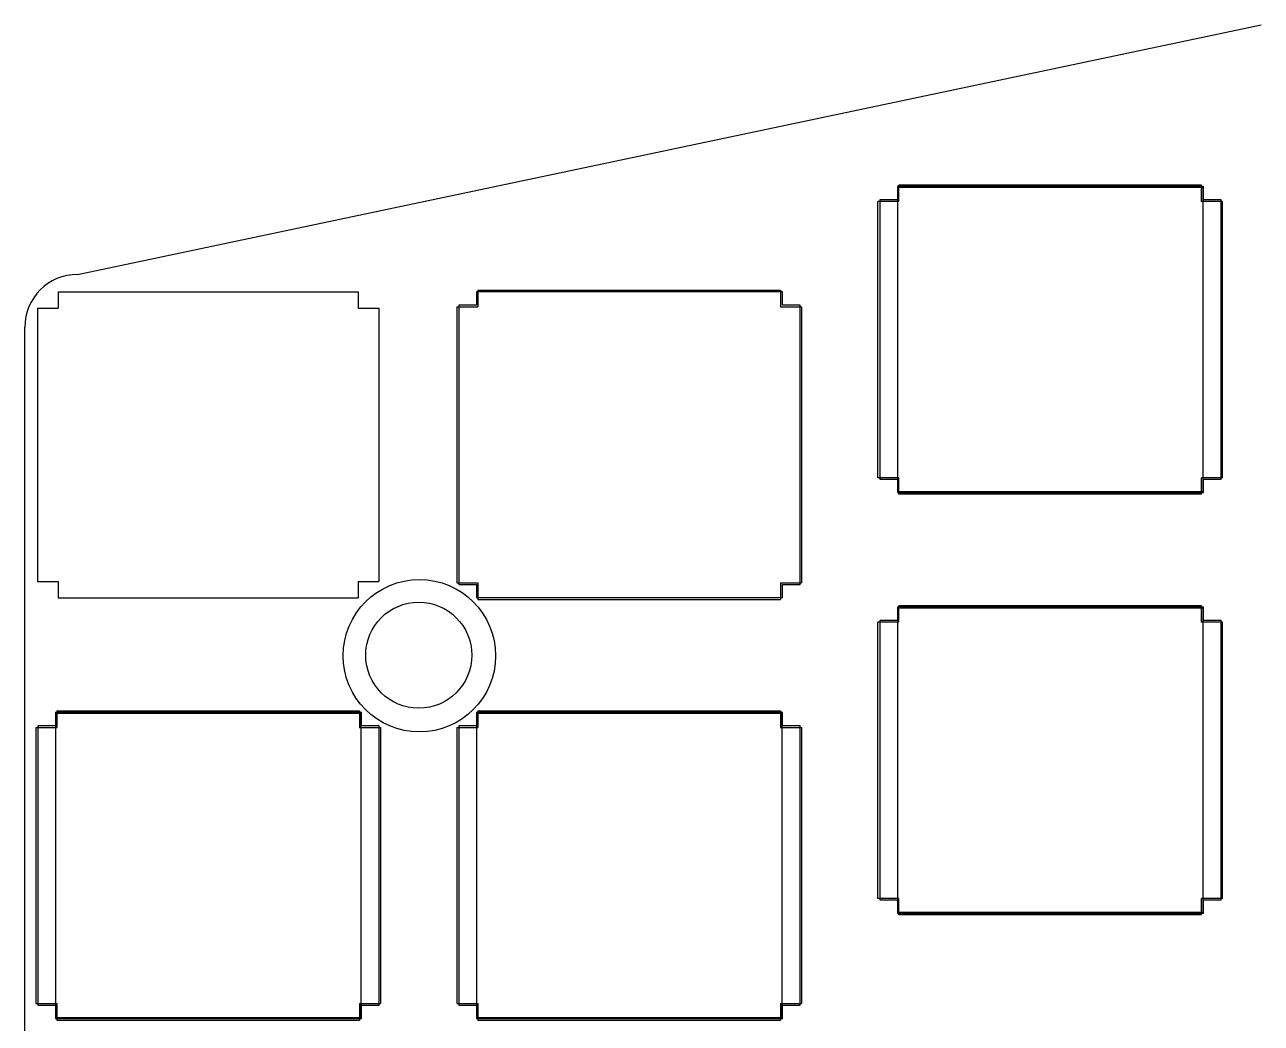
# Model space of a CAD drawing. Extents: x 46 to 182, y 79 to 194.
# Drawn here: x 46 to 102, y 148.7 to 193.9 of the extents above; entities that cross this region are included whole.
import ezdxf

# ---------------------------------------------------------------- set-up
doc = ezdxf.new("R2010")
doc.units = 0
doc.layers.add('iris-plate-design-rev2-and-rev3', color=7, linetype='CONTINUOUS')

msp = doc.modelspace()

# ---------------------------------------------------------------- linework, layer by layer
at = {"layer": 'iris-plate-design-rev2-and-rev3', "color": 7}
for p, q in [((48.405061, 182.605852), (101.981421, 193.916613)), ((99.275615, 186.653589), (85.577255, 186.653589)), ((85.577396, 185.904289), (85.577396, 186.653589)), ((99.275615, 185.904289), (99.275615, 186.653589)), ((85.577396, 185.904289), (84.627365, 185.904289)), ((84.627436, 173.402409), (84.627436, 185.904148)), ((100.225575, 185.904289), (99.275545, 185.904289)), ((100.225575, 173.402409), (100.225575, 185.904148)), ((66.527396, 181.891089), (66.527396, 181.141789)), ((66.527396, 181.891089), (80.225757, 181.891089)), ((80.225616, 181.891089), (80.225616, 181.141789)), ((47.542449, 181.815841), (47.542449, 181.074655)), ((47.542449, 181.815841), (61.110635, 181.815841)), ((61.110564, 181.815841), (61.110564, 181.074655)), ((46.60152, 181.074585), (47.542378, 181.074585)), ((46.60152, 181.074585), (46.60152, 168.707254)), ((61.110564, 181.074585), (62.051422, 181.074585)), ((62.051493, 181.074585), (62.051493, 168.707254)), ((65.577436, 181.141789), (66.527467, 181.141789)), ((65.577436, 181.141789), (65.577436, 168.64005)), ((80.225616, 181.141789), (81.175646, 181.141789)), ((81.175576, 181.141789), (81.175576, 168.64005)), ((46.022541, 111.168354), (46.022541, 180.223191)), ((46.024305, 180.22305), (46.024305, 180.22305)), ((85.577396, 173.402409), (84.627365, 173.402409)), ((85.577396, 172.653109), (85.577396, 173.402409)), ((100.225575, 173.402409), (99.275545, 173.402409)), ((99.275615, 172.653109), (99.275615, 173.402409)), ((99.275615, 172.653109), (85.577255, 172.653109)), ((46.60152, 168.707113), (47.542378, 168.707113)), ((47.542449, 168.707113), (47.542449, 167.965927)), ((61.110564, 168.707113), (61.110564, 167.965927)), ((61.110564, 168.707113), (62.051422, 168.707113)), ((65.577436, 168.639909), (66.527467, 168.639909)), ((66.527396, 168.639909), (66.527396, 167.890609)), ((80.225616, 168.639909), (80.225616, 167.890609)), ((80.225616, 168.639909), (81.175646, 168.639909)), ((47.542449, 167.965857), (61.110635, 167.965857)), ((66.527396, 167.890609), (80.225757, 167.890609)), ((99.275615, 167.603589), (85.577255, 167.603589)), ((85.577396, 166.854289), (85.577396, 167.603589)), ((99.275615, 166.854289), (99.275615, 167.603589)), ((85.577396, 166.854289), (84.627365, 166.854289)), ((84.627436, 154.352409), (84.627436, 166.854148)), ((100.225575, 166.854289), (99.275545, 166.854289)), ((100.225575, 154.352409), (100.225575, 166.854148)), ((47.477397, 162.841089), (47.477397, 162.091789)), ((47.477397, 162.841089), (61.175757, 162.841089)), ((61.175616, 162.841089), (61.175616, 162.091789)), ((66.527396, 162.841089), (66.527396, 162.091789)), ((66.527396, 162.841089), (80.225757, 162.841089)), ((80.225616, 162.841089), (80.225616, 162.091789)), ((46.527437, 162.091789), (47.477467, 162.091789)), ((46.527437, 162.091789), (46.527437, 149.590051)), ((61.175616, 162.091789), (62.125647, 162.091789)), ((62.125576, 162.091789), (62.125576, 149.590051)), ((65.577436, 162.091789), (66.527467, 162.091789)), ((65.577436, 162.091789), (65.577436, 149.590051)), ((80.225616, 162.091789), (81.175646, 162.091789)), ((81.175576, 162.091789), (81.175576, 149.590051)), ((85.577396, 154.352409), (84.627365, 154.352409)), ((85.577396, 153.603109), (85.577396, 154.352409)), ((100.225575, 154.352409), (99.275545, 154.352409)), ((99.275615, 153.603109), (99.275615, 154.352409)), ((99.275615, 153.603109), (85.577255, 153.603109)), ((46.527437, 149.58991), (47.477467, 149.58991)), ((47.477397, 149.58991), (47.477397, 148.84061)), ((61.175616, 149.58991), (61.175616, 148.84061)), ((61.175616, 149.58991), (62.125647, 149.58991)), ((65.577436, 149.58991), (66.527467, 149.58991)), ((66.527396, 149.58991), (66.527396, 148.84061)), ((80.225616, 149.58991), (80.225616, 148.84061)), ((80.225616, 149.58991), (81.175646, 149.58991)), ((47.477397, 148.84061), (61.175757, 148.84061)), ((66.527396, 148.84061), (80.225757, 148.84061))]:
    msp.add_line(p, q, dxfattribs=at)
at = {"layer": 'iris-plate-design-rev2-and-rev3', "color": 3}
for p, q in [((48.405061, 182.605852), (101.981421, 193.916613)), ((99.275615, 186.653589), (85.577255, 186.653589)), ((85.577396, 185.904289), (85.577396, 186.653589)), ((99.275615, 185.904289), (99.275615, 186.653589)), ((85.577396, 185.904289), (84.627365, 185.904289)), ((84.627436, 173.402409), (84.627436, 185.904148)), ((100.225575, 185.904289), (99.275545, 185.904289)), ((100.225575, 173.402409), (100.225575, 185.904148)), ((66.527396, 181.891089), (66.527396, 181.141789)), ((66.527396, 181.891089), (80.225757, 181.891089)), ((80.225616, 181.891089), (80.225616, 181.141789)), ((47.542449, 181.815841), (47.542449, 181.074655)), ((47.542449, 181.815841), (61.110635, 181.815841)), ((61.110564, 181.815841), (61.110564, 181.074655)), ((46.60152, 181.074585), (47.542378, 181.074585)), ((46.60152, 181.074585), (46.60152, 168.707254)), ((61.110564, 181.074585), (62.051422, 181.074585)), ((62.051493, 181.074585), (62.051493, 168.707254)), ((65.577436, 181.141789), (66.527467, 181.141789)), ((65.577436, 181.141789), (65.577436, 168.64005)), ((80.225616, 181.141789), (81.175646, 181.141789)), ((81.175576, 181.141789), (81.175576, 168.64005)), ((46.022541, 111.168354), (46.022541, 180.223191)), ((46.024305, 180.22305), (46.024305, 180.22305)), ((85.577396, 173.402409), (84.627365, 173.402409)), ((85.577396, 172.653109), (85.577396, 173.402409)), ((100.225575, 173.402409), (99.275545, 173.402409)), ((99.275615, 172.653109), (99.275615, 173.402409)), ((99.275615, 172.653109), (85.577255, 172.653109)), ((46.60152, 168.707113), (47.542378, 168.707113)), ((47.542449, 168.707113), (47.542449, 167.965927)), ((61.110564, 168.707113), (61.110564, 167.965927)), ((61.110564, 168.707113), (62.051422, 168.707113)), ((63.883821, 168.790192), (63.883821, 168.790192)), ((65.577436, 168.639909), (66.527467, 168.639909)), ((66.527396, 168.639909), (66.527396, 167.890609)), ((80.225616, 168.639909), (80.225616, 167.890609)), ((80.225616, 168.639909), (81.175646, 168.639909)), ((47.542449, 167.965857), (61.110635, 167.965857)), ((66.527396, 167.890609), (80.225757, 167.890609)), ((99.275615, 167.603589), (85.577255, 167.603589)), ((85.577396, 166.854289), (85.577396, 167.603589)), ((99.275615, 166.854289), (99.275615, 167.603589)), ((85.577396, 166.854289), (84.627365, 166.854289)), ((84.627436, 154.352409), (84.627436, 166.854148)), ((100.225575, 166.854289), (99.275545, 166.854289)), ((100.225575, 154.352409), (100.225575, 166.854148)), ((47.477397, 162.841089), (47.477397, 162.091789)), ((47.477397, 162.841089), (61.175757, 162.841089)), ((61.175616, 162.841089), (61.175616, 162.091789)), ((66.527396, 162.841089), (66.527396, 162.091789)), ((66.527396, 162.841089), (80.225757, 162.841089)), ((80.225616, 162.841089), (80.225616, 162.091789)), ((46.527437, 162.091789), (47.477467, 162.091789)), ((46.527437, 162.091789), (46.527437, 149.590051)), ((61.175616, 162.091789), (62.125647, 162.091789)), ((62.125576, 162.091789), (62.125576, 149.590051)), ((65.577436, 162.091789), (66.527467, 162.091789)), ((65.577436, 162.091789), (65.577436, 149.590051)), ((80.225616, 162.091789), (81.175646, 162.091789)), ((81.175576, 162.091789), (81.175576, 149.590051)), ((85.577396, 154.352409), (84.627365, 154.352409)), ((85.577396, 153.603109), (85.577396, 154.352409)), ((100.225575, 154.352409), (99.275545, 154.352409)), ((99.275615, 153.603109), (99.275615, 154.352409)), ((99.275615, 153.603109), (85.577255, 153.603109)), ((46.527437, 149.58991), (47.477467, 149.58991)), ((47.477397, 149.58991), (47.477397, 148.84061)), ((61.175616, 149.58991), (61.175616, 148.84061)), ((61.175616, 149.58991), (62.125647, 149.58991)), ((65.577436, 149.58991), (66.527467, 149.58991)), ((66.527396, 149.58991), (66.527396, 148.84061)), ((80.225616, 149.58991), (80.225616, 148.84061)), ((80.225616, 149.58991), (81.175646, 149.58991)), ((47.477397, 148.84061), (61.175757, 148.84061)), ((66.527396, 148.84061), (80.225757, 148.84061))]:
    msp.add_line(p, q, dxfattribs=at)
at = {"layer": 'iris-plate-design-rev2-and-rev3', "color": 5}
for p, q in [((85.512343, 186.583174), (85.512343, 185.983099)), ((99.362399, 186.583174), (85.512343, 186.583174)), ((85.512343, 186.583174), (85.512343, 185.983099)), ((99.362399, 186.583174), (85.512343, 186.583174)), ((85.53732, 172.758096), (85.53732, 186.558056)), ((85.53732, 186.558056), (99.337281, 186.558056)), ((99.337281, 186.558056), (99.337281, 172.758096)), ((99.362399, 185.983099), (99.362399, 186.583174)), ((99.362399, 185.983099), (99.362399, 186.583174)), ((85.512343, 185.983099), (84.712243, 185.983099)), ((84.712243, 185.983099), (84.712243, 173.333194)), ((85.512343, 185.983099), (84.712243, 185.983099)), ((84.712243, 185.983099), (84.712243, 173.333194)), ((100.162499, 185.983099), (99.362399, 185.983099)), ((100.162499, 185.983099), (99.362399, 185.983099)), ((100.162499, 173.333194), (100.162499, 185.983099)), ((100.162499, 173.333194), (100.162499, 185.983099)), ((66.462344, 181.821168), (66.462344, 181.221093)), ((80.312399, 181.821168), (66.462344, 181.821168)), ((66.462344, 181.821168), (66.462344, 181.221093)), ((80.312399, 181.821168), (66.462344, 181.821168)), ((80.312399, 181.221093), (80.312399, 181.821168)), ((80.312399, 181.221093), (80.312399, 181.821168)), ((66.462344, 181.221093), (65.662244, 181.221093)), ((65.662244, 181.221093), (65.662244, 168.571188)), ((66.462344, 181.221093), (65.662244, 181.221093)), ((65.662244, 181.221093), (65.662244, 168.571188)), ((81.112499, 181.221093), (80.312399, 181.221093)), ((81.112499, 181.221093), (80.312399, 181.221093)), ((81.112499, 168.571188), (81.112499, 181.221093)), ((81.112499, 168.571188), (81.112499, 181.221093)), ((84.712243, 173.333194), (85.512343, 173.333194)), ((84.712243, 173.333194), (85.512343, 173.333194)), ((85.512343, 173.333194), (85.512343, 172.733119)), ((85.512343, 173.333194), (85.512343, 172.733119)), ((99.362399, 172.733119), (99.362399, 173.333194)), ((99.362399, 173.333194), (100.162499, 173.333194)), ((99.362399, 172.733119), (99.362399, 173.333194)), ((99.362399, 173.333194), (100.162499, 173.333194)), ((85.512343, 172.733119), (99.362399, 172.733119)), ((85.512343, 172.733119), (99.362399, 172.733119)), ((99.337281, 172.758096), (85.53732, 172.758096)), ((65.662244, 168.571188), (66.462344, 168.571188)), ((65.662244, 168.571188), (66.462344, 168.571188)), ((66.462344, 168.571188), (66.462344, 167.971113)), ((66.462344, 168.571188), (66.462344, 167.971113)), ((80.312399, 167.971113), (80.312399, 168.571188)), ((80.312399, 168.571188), (81.112499, 168.571188)), ((80.312399, 167.971113), (80.312399, 168.571188)), ((80.312399, 168.571188), (81.112499, 168.571188)), ((66.462344, 167.971113), (80.312399, 167.971113)), ((66.462344, 167.971113), (80.312399, 167.971113)), ((85.512343, 167.533175), (85.512343, 166.9331)), ((99.362399, 167.533175), (85.512343, 167.533175)), ((85.512343, 167.533175), (85.512343, 166.9331)), ((99.362399, 167.533175), (85.512343, 167.533175)), ((85.53732, 153.708096), (85.53732, 167.508057)), ((85.53732, 167.508057), (99.337281, 167.508057)), ((99.337281, 167.508057), (99.337281, 153.708096)), ((99.362399, 166.9331), (99.362399, 167.533175)), ((99.362399, 166.9331), (99.362399, 167.533175)), ((85.512343, 166.9331), (84.712243, 166.9331)), ((84.712243, 166.9331), (84.712243, 154.283194)), ((85.512343, 166.9331), (84.712243, 166.9331)), ((84.712243, 166.9331), (84.712243, 154.283194)), ((100.162499, 166.9331), (99.362399, 166.9331)), ((100.162499, 166.9331), (99.362399, 166.9331)), ((100.162499, 154.283194), (100.162499, 166.9331)), ((100.162499, 154.283194), (100.162499, 166.9331)), ((47.412344, 162.771169), (47.412344, 162.171094)), ((61.2624, 162.771169), (47.412344, 162.771169)), ((47.412344, 162.771169), (47.412344, 162.171094)), ((61.2624, 162.771169), (47.412344, 162.771169)), ((47.437321, 148.946302), (47.437321, 162.746263)), ((47.437321, 162.746263), (61.237282, 162.746263)), ((61.237282, 162.746263), (61.237282, 148.946302)), ((61.2624, 162.171094), (61.2624, 162.771169)), ((61.2624, 162.171094), (61.2624, 162.771169)), ((66.462344, 162.771169), (66.462344, 162.171094)), ((80.312399, 162.771169), (66.462344, 162.771169)), ((66.462344, 162.771169), (66.462344, 162.171094)), ((80.312399, 162.771169), (66.462344, 162.771169)), ((66.487321, 148.946302), (66.487321, 162.746263)), ((66.487321, 162.746263), (80.287281, 162.746263)), ((80.287281, 162.746263), (80.287281, 148.946302)), ((80.312399, 162.171094), (80.312399, 162.771169)), ((80.312399, 162.171094), (80.312399, 162.771169)), ((47.412344, 162.171094), (46.612244, 162.171094)), ((46.612244, 162.171094), (46.612244, 149.521188)), ((47.412344, 162.171094), (46.612244, 162.171094)), ((46.612244, 162.171094), (46.612244, 149.521188)), ((62.0625, 162.171094), (61.2624, 162.171094)), ((62.0625, 162.171094), (61.2624, 162.171094)), ((62.0625, 149.521188), (62.0625, 162.171094)), ((62.0625, 149.521188), (62.0625, 162.171094)), ((66.462344, 162.171094), (65.662244, 162.171094)), ((65.662244, 162.171094), (65.662244, 149.521188)), ((66.462344, 162.171094), (65.662244, 162.171094)), ((65.662244, 162.171094), (65.662244, 149.521188)), ((81.112499, 162.171094), (80.312399, 162.171094)), ((81.112499, 162.171094), (80.312399, 162.171094)), ((81.112499, 149.521188), (81.112499, 162.171094)), ((81.112499, 149.521188), (81.112499, 162.171094)), ((84.712243, 154.283194), (85.512343, 154.283194)), ((84.712243, 154.283194), (85.512343, 154.283194)), ((85.512343, 154.283194), (85.512343, 153.683119)), ((85.512343, 154.283194), (85.512343, 153.683119)), ((99.362399, 153.683119), (99.362399, 154.283194)), ((99.362399, 154.283194), (100.162499, 154.283194)), ((99.362399, 153.683119), (99.362399, 154.283194)), ((99.362399, 154.283194), (100.162499, 154.283194)), ((85.512343, 153.683119), (99.362399, 153.683119)), ((85.512343, 153.683119), (99.362399, 153.683119)), ((99.337281, 153.708096), (85.53732, 153.708096)), ((46.612244, 149.521188), (47.412344, 149.521188)), ((46.612244, 149.521188), (47.412344, 149.521188)), ((47.412344, 149.521188), (47.412344, 148.921113)), ((47.412344, 149.521188), (47.412344, 148.921113)), ((61.2624, 148.921113), (61.2624, 149.521188)), ((61.2624, 149.521188), (62.0625, 149.521188)), ((61.2624, 148.921113), (61.2624, 149.521188)), ((61.2624, 149.521188), (62.0625, 149.521188)), ((65.662244, 149.521188), (66.462344, 149.521188)), ((65.662244, 149.521188), (66.462344, 149.521188)), ((66.462344, 149.521188), (66.462344, 148.921113)), ((66.462344, 149.521188), (66.462344, 148.921113)), ((80.312399, 148.921113), (80.312399, 149.521188)), ((80.312399, 149.521188), (81.112499, 149.521188)), ((80.312399, 148.921113), (80.312399, 149.521188)), ((80.312399, 149.521188), (81.112499, 149.521188)), ((47.412344, 148.921113), (61.2624, 148.921113)), ((47.412344, 148.921113), (61.2624, 148.921113)), ((61.237282, 148.946302), (47.437321, 148.946302)), ((66.462344, 148.921113), (80.312399, 148.921113)), ((66.462344, 148.921113), (80.312399, 148.921113)), ((80.287281, 148.946302), (66.487321, 148.946302))]:
    msp.add_line(p, q, dxfattribs=at)
at = {"layer": 'iris-plate-design-rev2-and-rev3', "color": 4}
for p, q in [((85.512343, 186.583174), (85.512343, 185.983099)), ((99.362399, 186.583174), (85.512343, 186.583174)), ((85.512343, 186.583174), (85.512343, 185.983099)), ((99.362399, 186.583174), (85.512343, 186.583174)), ((85.512343, 186.583174), (85.512343, 185.983099)), ((99.362399, 186.583174), (85.512343, 186.583174)), ((85.512343, 186.583174), (85.512343, 185.983099)), ((99.362399, 186.583174), (85.512343, 186.583174)), ((99.362399, 185.983099), (99.362399, 186.583174)), ((99.362399, 185.983099), (99.362399, 186.583174)), ((99.362399, 185.983099), (99.362399, 186.583174)), ((99.362399, 185.983099), (99.362399, 186.583174)), ((85.512343, 185.983099), (84.712243, 185.983099)), ((84.712243, 185.983099), (84.712243, 173.333194)), ((85.512343, 185.983099), (84.712243, 185.983099)), ((84.712243, 185.983099), (84.712243, 173.333194)), ((85.512343, 185.983099), (84.712243, 185.983099)), ((84.712243, 185.983099), (84.712243, 173.333194)), ((85.512343, 185.983099), (84.712243, 185.983099)), ((84.712243, 185.983099), (84.712243, 173.333194)), ((100.162499, 185.983099), (99.362399, 185.983099)), ((100.162499, 185.983099), (99.362399, 185.983099)), ((100.162499, 185.983099), (99.362399, 185.983099)), ((100.162499, 185.983099), (99.362399, 185.983099)), ((100.162499, 173.333194), (100.162499, 185.983099)), ((100.162499, 173.333194), (100.162499, 185.983099)), ((100.162499, 173.333194), (100.162499, 185.983099)), ((100.162499, 173.333194), (100.162499, 185.983099)), ((66.462344, 181.821168), (66.462344, 181.221093)), ((80.312399, 181.821168), (66.462344, 181.821168)), ((66.462344, 181.821168), (66.462344, 181.221093)), ((80.312399, 181.821168), (66.462344, 181.821168)), ((66.462344, 181.821168), (66.462344, 181.221093)), ((80.312399, 181.821168), (66.462344, 181.821168)), ((66.462344, 181.821168), (66.462344, 181.221093)), ((80.312399, 181.821168), (66.462344, 181.821168)), ((80.312399, 181.221093), (80.312399, 181.821168)), ((80.312399, 181.221093), (80.312399, 181.821168)), ((80.312399, 181.221093), (80.312399, 181.821168)), ((80.312399, 181.221093), (80.312399, 181.821168)), ((66.462344, 181.221093), (65.662244, 181.221093)), ((65.662244, 181.221093), (65.662244, 168.571188)), ((66.462344, 181.221093), (65.662244, 181.221093)), ((65.662244, 181.221093), (65.662244, 168.571188)), ((66.462344, 181.221093), (65.662244, 181.221093)), ((65.662244, 181.221093), (65.662244, 168.571188)), ((66.462344, 181.221093), (65.662244, 181.221093)), ((65.662244, 181.221093), (65.662244, 168.571188)), ((81.112499, 181.221093), (80.312399, 181.221093)), ((81.112499, 181.221093), (80.312399, 181.221093)), ((81.112499, 181.221093), (80.312399, 181.221093)), ((81.112499, 181.221093), (80.312399, 181.221093)), ((81.112499, 168.571188), (81.112499, 181.221093)), ((81.112499, 168.571188), (81.112499, 181.221093)), ((81.112499, 168.571188), (81.112499, 181.221093)), ((81.112499, 168.571188), (81.112499, 181.221093)), ((84.712243, 173.333194), (85.512343, 173.333194)), ((84.712243, 173.333194), (85.512343, 173.333194)), ((84.712243, 173.333194), (85.512343, 173.333194)), ((84.712243, 173.333194), (85.512343, 173.333194)), ((85.512343, 173.333194), (85.512343, 172.733119)), ((85.512343, 173.333194), (85.512343, 172.733119)), ((85.512343, 173.333194), (85.512343, 172.733119)), ((85.512343, 173.333194), (85.512343, 172.733119)), ((99.362399, 172.733119), (99.362399, 173.333194)), ((99.362399, 173.333194), (100.162499, 173.333194)), ((99.362399, 172.733119), (99.362399, 173.333194)), ((99.362399, 173.333194), (100.162499, 173.333194)), ((99.362399, 172.733119), (99.362399, 173.333194)), ((99.362399, 173.333194), (100.162499, 173.333194)), ((99.362399, 172.733119), (99.362399, 173.333194)), ((99.362399, 173.333194), (100.162499, 173.333194)), ((85.512343, 172.733119), (99.362399, 172.733119)), ((85.512343, 172.733119), (99.362399, 172.733119)), ((85.512343, 172.733119), (99.362399, 172.733119)), ((85.512343, 172.733119), (99.362399, 172.733119)), ((65.662244, 168.571188), (66.462344, 168.571188)), ((65.662244, 168.571188), (66.462344, 168.571188)), ((65.662244, 168.571188), (66.462344, 168.571188)), ((65.662244, 168.571188), (66.462344, 168.571188)), ((66.462344, 168.571188), (66.462344, 167.971113)), ((66.462344, 168.571188), (66.462344, 167.971113)), ((66.462344, 168.571188), (66.462344, 167.971113)), ((66.462344, 168.571188), (66.462344, 167.971113)), ((80.312399, 167.971113), (80.312399, 168.571188)), ((80.312399, 168.571188), (81.112499, 168.571188)), ((80.312399, 167.971113), (80.312399, 168.571188)), ((80.312399, 168.571188), (81.112499, 168.571188)), ((80.312399, 167.971113), (80.312399, 168.571188)), ((80.312399, 168.571188), (81.112499, 168.571188)), ((80.312399, 167.971113), (80.312399, 168.571188)), ((80.312399, 168.571188), (81.112499, 168.571188)), ((66.462344, 167.971113), (80.312399, 167.971113)), ((66.462344, 167.971113), (80.312399, 167.971113)), ((66.462344, 167.971113), (80.312399, 167.971113)), ((66.462344, 167.971113), (80.312399, 167.971113)), ((85.512343, 167.533175), (85.512343, 166.9331)), ((99.362399, 167.533175), (85.512343, 167.533175)), ((85.512343, 167.533175), (85.512343, 166.9331)), ((99.362399, 167.533175), (85.512343, 167.533175)), ((85.512343, 167.533175), (85.512343, 166.9331)), ((99.362399, 167.533175), (85.512343, 167.533175)), ((85.512343, 167.533175), (85.512343, 166.9331)), ((99.362399, 167.533175), (85.512343, 167.533175)), ((99.362399, 166.9331), (99.362399, 167.533175)), ((99.362399, 166.9331), (99.362399, 167.533175)), ((99.362399, 166.9331), (99.362399, 167.533175)), ((99.362399, 166.9331), (99.362399, 167.533175)), ((85.512343, 166.9331), (84.712243, 166.9331)), ((84.712243, 166.9331), (84.712243, 154.283194)), ((85.512343, 166.9331), (84.712243, 166.9331)), ((84.712243, 166.9331), (84.712243, 154.283194)), ((85.512343, 166.9331), (84.712243, 166.9331)), ((84.712243, 166.9331), (84.712243, 154.283194)), ((85.512343, 166.9331), (84.712243, 166.9331)), ((84.712243, 166.9331), (84.712243, 154.283194)), ((100.162499, 166.9331), (99.362399, 166.9331)), ((100.162499, 166.9331), (99.362399, 166.9331)), ((100.162499, 166.9331), (99.362399, 166.9331)), ((100.162499, 166.9331), (99.362399, 166.9331)), ((100.162499, 154.283194), (100.162499, 166.9331)), ((100.162499, 154.283194), (100.162499, 166.9331)), ((100.162499, 154.283194), (100.162499, 166.9331)), ((100.162499, 154.283194), (100.162499, 166.9331)), ((47.412344, 162.771169), (47.412344, 162.171094)), ((61.2624, 162.771169), (47.412344, 162.771169)), ((47.412344, 162.771169), (47.412344, 162.171094)), ((61.2624, 162.771169), (47.412344, 162.771169)), ((47.412344, 162.771169), (47.412344, 162.171094)), ((61.2624, 162.771169), (47.412344, 162.771169)), ((47.412344, 162.771169), (47.412344, 162.171094)), ((61.2624, 162.771169), (47.412344, 162.771169)), ((61.2624, 162.171094), (61.2624, 162.771169)), ((61.2624, 162.171094), (61.2624, 162.771169)), ((61.2624, 162.171094), (61.2624, 162.771169)), ((61.2624, 162.171094), (61.2624, 162.771169)), ((66.462344, 162.771169), (66.462344, 162.171094)), ((80.312399, 162.771169), (66.462344, 162.771169)), ((66.462344, 162.771169), (66.462344, 162.171094)), ((80.312399, 162.771169), (66.462344, 162.771169)), ((66.462344, 162.771169), (66.462344, 162.171094)), ((80.312399, 162.771169), (66.462344, 162.771169)), ((66.462344, 162.771169), (66.462344, 162.171094)), ((80.312399, 162.771169), (66.462344, 162.771169)), ((80.312399, 162.171094), (80.312399, 162.771169)), ((80.312399, 162.171094), (80.312399, 162.771169)), ((80.312399, 162.171094), (80.312399, 162.771169)), ((80.312399, 162.171094), (80.312399, 162.771169)), ((47.412344, 162.171094), (46.612244, 162.171094)), ((46.612244, 162.171094), (46.612244, 149.521188)), ((47.412344, 162.171094), (46.612244, 162.171094)), ((46.612244, 162.171094), (46.612244, 149.521188)), ((47.412344, 162.171094), (46.612244, 162.171094)), ((46.612244, 162.171094), (46.612244, 149.521188)), ((47.412344, 162.171094), (46.612244, 162.171094)), ((46.612244, 162.171094), (46.612244, 149.521188)), ((62.0625, 162.171094), (61.2624, 162.171094)), ((62.0625, 162.171094), (61.2624, 162.171094)), ((62.0625, 162.171094), (61.2624, 162.171094)), ((62.0625, 162.171094), (61.2624, 162.171094)), ((62.0625, 149.521188), (62.0625, 162.171094)), ((62.0625, 149.521188), (62.0625, 162.171094)), ((62.0625, 149.521188), (62.0625, 162.171094)), ((62.0625, 149.521188), (62.0625, 162.171094)), ((66.462344, 162.171094), (65.662244, 162.171094)), ((65.662244, 162.171094), (65.662244, 149.521188)), ((66.462344, 162.171094), (65.662244, 162.171094)), ((65.662244, 162.171094), (65.662244, 149.521188)), ((66.462344, 162.171094), (65.662244, 162.171094)), ((65.662244, 162.171094), (65.662244, 149.521188)), ((66.462344, 162.171094), (65.662244, 162.171094)), ((65.662244, 162.171094), (65.662244, 149.521188)), ((81.112499, 162.171094), (80.312399, 162.171094)), ((81.112499, 162.171094), (80.312399, 162.171094)), ((81.112499, 162.171094), (80.312399, 162.171094)), ((81.112499, 162.171094), (80.312399, 162.171094)), ((81.112499, 149.521188), (81.112499, 162.171094)), ((81.112499, 149.521188), (81.112499, 162.171094)), ((81.112499, 149.521188), (81.112499, 162.171094)), ((81.112499, 149.521188), (81.112499, 162.171094)), ((84.712243, 154.283194), (85.512343, 154.283194)), ((84.712243, 154.283194), (85.512343, 154.283194)), ((84.712243, 154.283194), (85.512343, 154.283194)), ((84.712243, 154.283194), (85.512343, 154.283194)), ((85.512343, 154.283194), (85.512343, 153.683119)), ((85.512343, 154.283194), (85.512343, 153.683119)), ((85.512343, 154.283194), (85.512343, 153.683119)), ((85.512343, 154.283194), (85.512343, 153.683119)), ((99.362399, 153.683119), (99.362399, 154.283194)), ((99.362399, 154.283194), (100.162499, 154.283194)), ((99.362399, 153.683119), (99.362399, 154.283194)), ((99.362399, 154.283194), (100.162499, 154.283194)), ((99.362399, 153.683119), (99.362399, 154.283194)), ((99.362399, 154.283194), (100.162499, 154.283194)), ((99.362399, 153.683119), (99.362399, 154.283194)), ((99.362399, 154.283194), (100.162499, 154.283194)), ((85.512343, 153.683119), (99.362399, 153.683119)), ((85.512343, 153.683119), (99.362399, 153.683119)), ((85.512343, 153.683119), (99.362399, 153.683119)), ((85.512343, 153.683119), (99.362399, 153.683119)), ((46.612244, 149.521188), (47.412344, 149.521188)), ((46.612244, 149.521188), (47.412344, 149.521188)), ((46.612244, 149.521188), (47.412344, 149.521188)), ((46.612244, 149.521188), (47.412344, 149.521188)), ((47.412344, 149.521188), (47.412344, 148.921113)), ((47.412344, 149.521188), (47.412344, 148.921113)), ((47.412344, 149.521188), (47.412344, 148.921113)), ((47.412344, 149.521188), (47.412344, 148.921113)), ((61.2624, 148.921113), (61.2624, 149.521188)), ((61.2624, 149.521188), (62.0625, 149.521188)), ((61.2624, 148.921113), (61.2624, 149.521188)), ((61.2624, 149.521188), (62.0625, 149.521188)), ((61.2624, 148.921113), (61.2624, 149.521188)), ((61.2624, 149.521188), (62.0625, 149.521188)), ((61.2624, 148.921113), (61.2624, 149.521188)), ((61.2624, 149.521188), (62.0625, 149.521188)), ((65.662244, 149.521188), (66.462344, 149.521188)), ((65.662244, 149.521188), (66.462344, 149.521188)), ((65.662244, 149.521188), (66.462344, 149.521188)), ((65.662244, 149.521188), (66.462344, 149.521188)), ((66.462344, 149.521188), (66.462344, 148.921113)), ((66.462344, 149.521188), (66.462344, 148.921113)), ((66.462344, 149.521188), (66.462344, 148.921113)), ((66.462344, 149.521188), (66.462344, 148.921113)), ((80.312399, 148.921113), (80.312399, 149.521188)), ((80.312399, 149.521188), (81.112499, 149.521188)), ((80.312399, 148.921113), (80.312399, 149.521188)), ((80.312399, 149.521188), (81.112499, 149.521188)), ((80.312399, 148.921113), (80.312399, 149.521188)), ((80.312399, 149.521188), (81.112499, 149.521188)), ((80.312399, 148.921113), (80.312399, 149.521188)), ((80.312399, 149.521188), (81.112499, 149.521188)), ((47.412344, 148.921113), (61.2624, 148.921113)), ((47.412344, 148.921113), (61.2624, 148.921113)), ((47.412344, 148.921113), (61.2624, 148.921113)), ((47.412344, 148.921113), (61.2624, 148.921113)), ((66.462344, 148.921113), (80.312399, 148.921113)), ((66.462344, 148.921113), (80.312399, 148.921113)), ((66.462344, 148.921113), (80.312399, 148.921113)), ((66.462344, 148.921113), (80.312399, 148.921113))]:
    msp.add_line(p, q, dxfattribs=at)
at = {"layer": 'iris-plate-design-rev2-and-rev3', "color": 7}
for points in [[(48.405555, 182.6043), (47.090399, 182.6043), (46.024305, 181.538205), (46.024305, 180.22305)], [(60.433654, 165.340026), (60.433654, 167.245731), (61.978468, 168.790192), (63.883821, 168.790192)], [(63.883821, 168.790192), (65.789173, 168.790192), (67.333987, 167.245731), (67.333987, 165.340026)], [(61.452829, 165.36465), (61.452829, 166.690036), (62.52739, 167.764597), (63.852776, 167.764597)], [(63.852776, 167.764597), (65.178162, 167.764597), (66.252723, 166.690036), (66.252723, 165.36465)], [(63.883821, 161.890212), (61.978468, 161.890212), (60.433654, 163.434673), (60.433654, 165.340026)], [(63.852776, 162.964703), (62.52739, 162.964703), (61.452829, 164.039264), (61.452829, 165.36465)], [(66.252723, 165.36465), (66.252723, 164.039264), (65.178162, 162.964703), (63.852776, 162.964703)], [(67.333987, 165.340026), (67.333987, 163.434673), (65.789173, 161.890212), (63.883821, 161.890212)]]:
    msp.add_open_spline(points, degree=3, dxfattribs=at)
at = {"layer": 'iris-plate-design-rev2-and-rev3', "color": 3}
for points in [[(48.405555, 182.6043), (47.090399, 182.6043), (46.024305, 181.538205), (46.024305, 180.22305)], [(60.433654, 165.340026), (60.433654, 167.245731), (61.978468, 168.790192), (63.883821, 168.790192)], [(63.883821, 168.790192), (65.789173, 168.790192), (67.333987, 167.245731), (67.333987, 165.340026)], [(63.883821, 161.890212), (61.978468, 161.890212), (60.433654, 163.434673), (60.433654, 165.340026)], [(67.333987, 165.340026), (67.333987, 163.434673), (65.789173, 161.890212), (63.883821, 161.890212)]]:
    msp.add_open_spline(points, degree=3, dxfattribs=at)

doc.saveas('drawing.dxf')
